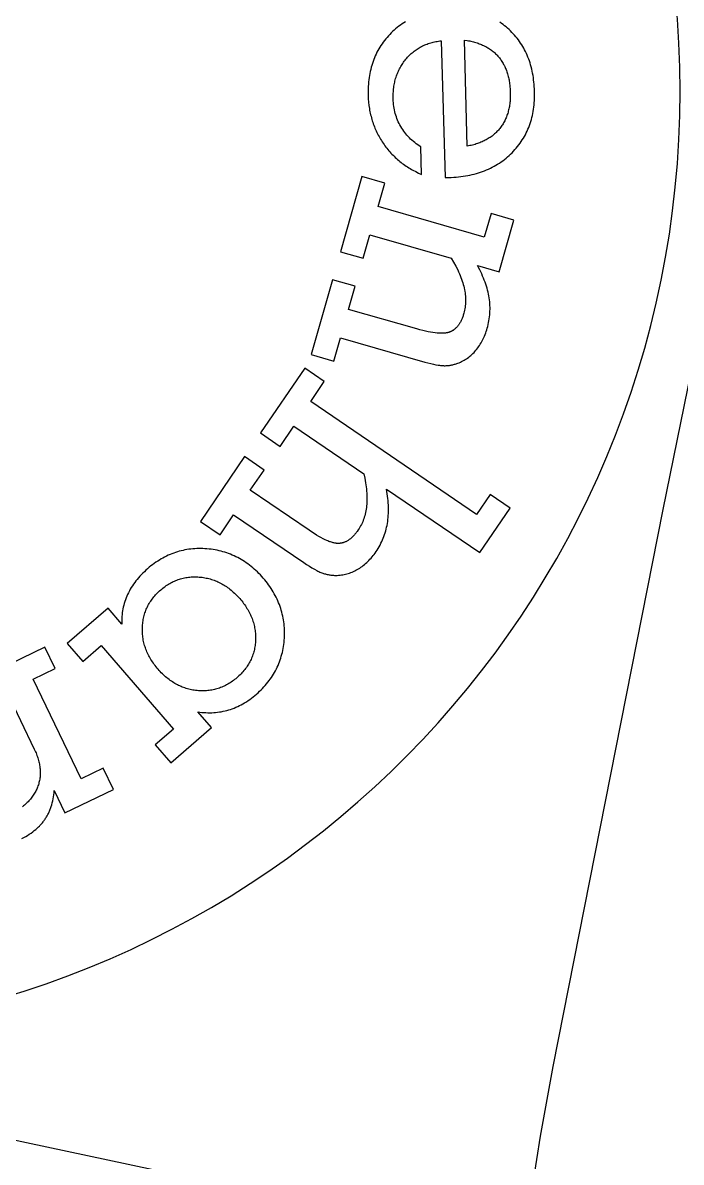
# Model space of a CAD drawing. Extents: x -2485 to -2143, y -68 to 535.
# Drawn here: x -2264 to -2234, y 138.6 to 190.4 of the extents above; entities that cross this region are included whole.
import ezdxf

# ---------------------------------------------------------------- set-up
doc = ezdxf.new("R2010")
doc.units = 0
doc.layers.add('Contorno', color=5, linetype='Continuous', true_color=0x0000ff)
doc.layers.add('Linha', color=1, linetype='Continuous')

msp = doc.modelspace()

# ---------------------------------------------------------------- linework, layer by layer
at = {"layer": 'Contorno'}
for points in [[(-2229.563, 194.266), (-2234.855, 168.283), (-2239.861, 142.927), (-2240.431, 139.759), (-2240.931, 136.576)], [(-2252.286, 137), (-2293.048, 145.695), (-2292.446, 131.129)]]:
    msp.add_lwpolyline(points, dxfattribs=at)
msp.add_arc((-2277.071, 187.311), 43, 270.6662, 89.3338, dxfattribs=at)
at = {"layer": 'Linha'}
for points in [[(-2246.568, 190.472), (-2246.645, 190.424), (-2246.721, 190.374), (-2246.796, 190.322), (-2246.869, 190.268), (-2246.941, 190.212), (-2247.012, 190.154), (-2247.081, 190.093), (-2247.149, 190.031), (-2247.215, 189.967), (-2247.28, 189.901), (-2247.343, 189.833), (-2247.404, 189.764), (-2247.463, 189.694), (-2247.52, 189.622), (-2247.575, 189.55), (-2247.628, 189.476), (-2247.678, 189.4), (-2247.727, 189.324), (-2247.773, 189.246), (-2247.818, 189.167), (-2247.86, 189.087), (-2247.9, 189.006), (-2247.938, 188.923), (-2247.974, 188.839), (-2248.008, 188.754), (-2248.039, 188.668), (-2248.069, 188.58), (-2248.096, 188.492), (-2248.122, 188.402), (-2248.145, 188.31), (-2248.166, 188.218), (-2248.185, 188.124), (-2248.202, 188.029), (-2248.217, 187.933), (-2248.23, 187.835), (-2248.241, 187.737), (-2248.249, 187.637), (-2248.256, 187.535), (-2248.26, 187.433), (-2248.263, 187.329), (-2248.263, 187.225), (-2248.261, 187.118), (-2248.254, 186.967), (-2248.243, 186.818), (-2248.227, 186.671), (-2248.206, 186.526), (-2248.193, 186.454), (-2248.18, 186.383), (-2248.165, 186.313), (-2248.149, 186.243), (-2248.132, 186.173), (-2248.114, 186.104), (-2248.094, 186.035), (-2248.074, 185.967), (-2248.052, 185.9), (-2248.029, 185.833), (-2248.005, 185.766), (-2247.979, 185.7), (-2247.952, 185.635), (-2247.925, 185.57), (-2247.895, 185.505), (-2247.865, 185.441), (-2247.834, 185.378), (-2247.801, 185.315), (-2247.767, 185.253), (-2247.732, 185.191), (-2247.696, 185.13), (-2247.658, 185.069), (-2247.62, 185.009), (-2247.58, 184.949), (-2247.539, 184.89), (-2247.497, 184.832), (-2247.455, 184.775), (-2247.411, 184.719), (-2247.367, 184.663), (-2247.321, 184.609), (-2247.275, 184.556), (-2247.228, 184.503), (-2247.18, 184.452), (-2247.131, 184.402), (-2247.081, 184.352), (-2247.031, 184.303), (-2246.979, 184.256), (-2246.927, 184.209), (-2246.873, 184.163), (-2246.819, 184.118), (-2246.764, 184.075), (-2246.708, 184.032), (-2246.651, 183.99), (-2246.594, 183.949), (-2246.535, 183.908), (-2246.475, 183.869), (-2246.415, 183.831), (-2246.354, 183.794), (-2246.292, 183.757), (-2246.228, 183.722), (-2246.1, 183.654), (-2245.967, 183.59), (-2245.831, 183.53), (-2245.866, 184.786), (-2245.938, 184.831)], [(-2245.938, 184.831), (-2246.008, 184.877), (-2246.076, 184.925), (-2246.142, 184.975), (-2246.206, 185.027), (-2246.268, 185.08), (-2246.328, 185.135), (-2246.386, 185.192), (-2246.442, 185.25), (-2246.496, 185.31), (-2246.548, 185.372), (-2246.598, 185.436), (-2246.646, 185.501), (-2246.691, 185.568), (-2246.735, 185.637), (-2246.777, 185.707), (-2246.817, 185.779), (-2246.854, 185.851), (-2246.889, 185.925), (-2246.921, 185.999), (-2246.951, 186.074), (-2246.978, 186.15), (-2247.004, 186.227), (-2247.026, 186.305), (-2247.047, 186.383), (-2247.065, 186.463), (-2247.08, 186.543), (-2247.093, 186.625), (-2247.104, 186.707), (-2247.113, 186.79), (-2247.118, 186.874), (-2247.122, 186.958), (-2247.123, 187.025), (-2247.123, 187.092), (-2247.122, 187.158), (-2247.12, 187.223), (-2247.116, 187.287), (-2247.111, 187.351), (-2247.105, 187.414), (-2247.097, 187.477), (-2247.089, 187.538), (-2247.079, 187.599), (-2247.068, 187.66), (-2247.055, 187.719), (-2247.042, 187.779), (-2247.027, 187.837), (-2247.011, 187.895), (-2246.993, 187.952), (-2246.975, 188.008), (-2246.955, 188.064), (-2246.934, 188.119), (-2246.912, 188.173), (-2246.888, 188.226), (-2246.863, 188.279), (-2246.837, 188.332), (-2246.81, 188.383), (-2246.782, 188.434), (-2246.752, 188.484), (-2246.721, 188.534), (-2246.689, 188.583), (-2246.655, 188.631), (-2246.621, 188.679), (-2246.585, 188.725), (-2246.548, 188.772), (-2246.509, 188.817), (-2246.47, 188.861), (-2246.431, 188.904), (-2246.39, 188.945), (-2246.349, 188.985), (-2246.307, 189.024), (-2246.264, 189.062), (-2246.22, 189.099), (-2246.176, 189.134), (-2246.13, 189.168), (-2246.084, 189.201), (-2246.037, 189.233), (-2245.99, 189.264), (-2245.941, 189.293), (-2245.892, 189.321), (-2245.842, 189.348), (-2245.791, 189.373), (-2245.74, 189.398), (-2245.687, 189.421), (-2245.634, 189.443), (-2245.58, 189.463), (-2245.525, 189.483), (-2245.47, 189.501), (-2245.414, 189.518), (-2245.356, 189.534), (-2245.299, 189.548), (-2245.24, 189.561), (-2245.18, 189.574), (-2245.12, 189.584), (-2245.059, 189.594), (-2244.997, 189.602), (-2244.934, 189.609), (-2244.762, 183.383), (-2244.594, 183.388), (-2244.481, 183.392), (-2244.37, 183.398), (-2244.26, 183.406), (-2244.151, 183.416), (-2244.045, 183.429), (-2243.939, 183.443), (-2243.835, 183.459), (-2243.733, 183.477), (-2243.632, 183.497), (-2243.532, 183.52), (-2243.434, 183.544), (-2243.338, 183.57), (-2243.242, 183.598), (-2243.149, 183.629), (-2243.056, 183.661), (-2242.966, 183.695), (-2242.876, 183.732), (-2242.789, 183.77), (-2242.702, 183.81), (-2242.617, 183.853), (-2242.534, 183.897), (-2242.452, 183.943), (-2242.371, 183.992), (-2242.292, 184.042), (-2242.215, 184.094), (-2242.138, 184.149), (-2242.064, 184.205), (-2241.991, 184.264), (-2241.919, 184.324), (-2241.849, 184.387), (-2241.78, 184.451), (-2241.712, 184.518), (-2241.647, 184.586), (-2241.583, 184.655), (-2241.522, 184.726), (-2241.463, 184.797), (-2241.406, 184.87), (-2241.352, 184.945), (-2241.299, 185.02), (-2241.249, 185.097), (-2241.201, 185.175), (-2241.155, 185.254), (-2241.111, 185.335), (-2241.069, 185.417), (-2241.03, 185.5), (-2240.993, 185.584), (-2240.958, 185.669), (-2240.925, 185.756), (-2240.894, 185.844), (-2240.865, 185.933), (-2240.839, 186.024), (-2240.815, 186.115), (-2240.793, 186.208), (-2240.773, 186.303), (-2240.755, 186.398), (-2240.74, 186.495), (-2240.726, 186.592), (-2240.715, 186.692), (-2240.706, 186.792), (-2240.699, 186.894), (-2240.695, 186.997), (-2240.692, 187.101), (-2240.692, 187.206), (-2240.694, 187.313), (-2240.698, 187.42), (-2240.704, 187.526), (-2240.711, 187.631), (-2240.721, 187.734), (-2240.733, 187.836), (-2240.747, 187.936), (-2240.762, 188.036), (-2240.78, 188.133), (-2240.799, 188.229), (-2240.821, 188.324), (-2240.844, 188.418), (-2240.87, 188.51), (-2240.897, 188.601), (-2240.926, 188.69), (-2240.957, 188.778), (-2240.991, 188.864), (-2241.026, 188.949), (-2241.063, 189.033), (-2241.102, 189.115), (-2241.143, 189.196), (-2241.185, 189.275), (-2241.23, 189.353), (-2241.277, 189.43), (-2241.326, 189.505), (-2241.376, 189.579), (-2241.429, 189.652), (-2241.483, 189.723), (-2241.54, 189.792), (-2241.598, 189.861), (-2241.659, 189.927), (-2241.721, 189.993), (-2241.785, 190.057), (-2241.851, 190.119), (-2241.918, 190.179), (-2241.986, 190.238), (-2242.056, 190.294), (-2242.127, 190.348), (-2242.199, 190.4), (-2242.272, 190.45)], [(-2243.885, 189.639), (-2243.763, 189.621), (-2243.703, 189.611), (-2243.644, 189.6), (-2243.586, 189.588), (-2243.529, 189.575), (-2243.473, 189.561), (-2243.418, 189.546), (-2243.363, 189.53), (-2243.31, 189.513), (-2243.257, 189.496), (-2243.205, 189.477), (-2243.155, 189.458), (-2243.105, 189.437), (-2243.056, 189.416), (-2243.008, 189.394), (-2242.96, 189.37), (-2242.914, 189.346), (-2242.868, 189.321), (-2242.824, 189.295), (-2242.78, 189.268), (-2242.737, 189.24), (-2242.696, 189.212), (-2242.655, 189.182), (-2242.615, 189.151), (-2242.575, 189.12), (-2242.537, 189.087), (-2242.5, 189.054), (-2242.463, 189.019), (-2242.428, 188.984), (-2242.393, 188.948), (-2242.359, 188.911), (-2242.326, 188.872), (-2242.294, 188.834), (-2242.263, 188.794), (-2242.233, 188.753), (-2242.204, 188.712), (-2242.177, 188.67), (-2242.15, 188.627), (-2242.124, 188.583), (-2242.099, 188.538), (-2242.075, 188.493), (-2242.052, 188.446), (-2242.03, 188.399), (-2242.009, 188.351), (-2241.988, 188.302), (-2241.969, 188.253), (-2241.951, 188.202), (-2241.934, 188.151), (-2241.918, 188.099), (-2241.903, 188.046), (-2241.889, 187.992), (-2241.876, 187.938), (-2241.864, 187.882), (-2241.852, 187.826), (-2241.842, 187.769), (-2241.833, 187.711), (-2241.825, 187.652), (-2241.818, 187.592), (-2241.812, 187.532), (-2241.802, 187.409), (-2241.797, 187.282), (-2241.795, 187.155), (-2241.798, 187.032), (-2241.801, 186.971), (-2241.804, 186.911), (-2241.809, 186.852), (-2241.815, 186.794), (-2241.822, 186.736), (-2241.83, 186.679), (-2241.839, 186.623), (-2241.85, 186.568), (-2241.861, 186.513), (-2241.873, 186.46), (-2241.886, 186.407), (-2241.9, 186.355), (-2241.915, 186.303), (-2241.932, 186.253), (-2241.949, 186.203), (-2241.967, 186.154), (-2241.987, 186.105), (-2242.007, 186.058), (-2242.029, 186.011), (-2242.051, 185.965), (-2242.075, 185.92), (-2242.099, 185.875), (-2242.125, 185.832), (-2242.151, 185.789), (-2242.179, 185.747), (-2242.208, 185.705), (-2242.237, 185.665), (-2242.268, 185.625), (-2242.3, 185.586), (-2242.332, 185.548), (-2242.366, 185.511), (-2242.401, 185.474), (-2242.436, 185.439), (-2242.472, 185.404), (-2242.51, 185.371), (-2242.548, 185.338), (-2242.587, 185.306), (-2242.628, 185.275), (-2242.669, 185.244), (-2242.711, 185.215), (-2242.754, 185.187), (-2242.798, 185.159), (-2242.843, 185.133), (-2242.889, 185.107), (-2242.936, 185.082), (-2242.983, 185.058), (-2243.032, 185.035), (-2243.082, 185.012), (-2243.132, 184.991), (-2243.184, 184.97), (-2243.237, 184.951), (-2243.29, 184.932), (-2243.344, 184.914), (-2243.4, 184.897), (-2243.456, 184.881), (-2243.513, 184.866), (-2243.571, 184.851), (-2243.631, 184.838), (-2243.752, 184.814), (-2243.885, 189.639)], [(-2249.522, 180.011), (-2248.484, 179.714), (-2248.178, 180.782), (-2244.48, 179.723), (-2244.373, 179.538), (-2244.276, 179.357), (-2244.188, 179.18), (-2244.148, 179.093), (-2244.11, 179.007), (-2244.075, 178.923), (-2244.042, 178.839), (-2244.011, 178.757), (-2243.983, 178.675), (-2243.957, 178.595), (-2243.934, 178.515), (-2243.913, 178.437), (-2243.894, 178.36), (-2243.878, 178.283), (-2243.864, 178.208), (-2243.852, 178.132), (-2243.843, 178.058), (-2243.836, 177.984), (-2243.831, 177.91), (-2243.829, 177.837), (-2243.828, 177.765), (-2243.831, 177.694), (-2243.835, 177.622), (-2243.842, 177.552), (-2243.85, 177.482), (-2243.862, 177.413), (-2243.875, 177.344), (-2243.891, 177.276), (-2243.909, 177.209), (-2243.934, 177.128), (-2243.947, 177.088), (-2243.96, 177.05), (-2243.974, 177.013), (-2243.989, 176.977), (-2244.004, 176.942), (-2244.019, 176.907), (-2244.035, 176.874), (-2244.051, 176.841), (-2244.068, 176.81), (-2244.085, 176.779), (-2244.102, 176.75), (-2244.12, 176.721), (-2244.139, 176.693), (-2244.158, 176.666), (-2244.178, 176.64), (-2244.198, 176.615), (-2244.218, 176.591), (-2244.239, 176.568), (-2244.26, 176.546), (-2244.282, 176.525), (-2244.304, 176.505), (-2244.327, 176.485), (-2244.35, 176.467), (-2244.362, 176.458), (-2244.374, 176.45), (-2244.386, 176.441), (-2244.398, 176.433), (-2244.41, 176.425), (-2244.422, 176.418), (-2244.435, 176.41), (-2244.447, 176.403), (-2244.46, 176.396), (-2244.473, 176.389), (-2244.486, 176.383), (-2244.499, 176.377), (-2244.512, 176.371), (-2244.525, 176.365), (-2244.539, 176.359), (-2244.553, 176.354), (-2244.567, 176.349), (-2244.581, 176.344), (-2244.596, 176.34), (-2244.611, 176.335), (-2244.626, 176.331), (-2244.642, 176.327), (-2244.658, 176.324), (-2244.675, 176.32), (-2244.708, 176.314), (-2244.744, 176.309), (-2244.78, 176.305), (-2244.818, 176.302), (-2244.857, 176.3), (-2244.897, 176.299), (-2244.938, 176.299), (-2244.981, 176.299), (-2245.025, 176.301), (-2245.071, 176.304), (-2245.118, 176.307), (-2245.215, 176.317), (-2245.317, 176.331), (-2245.425, 176.349), (-2245.538, 176.371), (-2245.656, 176.396), (-2245.78, 176.426), (-2245.908, 176.459), (-2246.042, 176.496), (-2249.15, 177.386), (-2248.848, 178.439), (-2249.887, 178.737), (-2250.861, 175.334), (-2249.823, 175.037), (-2249.521, 176.09), (-2245.684, 174.991), (-2245.546, 174.953), (-2245.416, 174.92), (-2245.293, 174.892), (-2245.179, 174.868), (-2245.072, 174.85), (-2245.022, 174.843), (-2244.973, 174.837), (-2244.927, 174.832), (-2244.882, 174.829), (-2244.839, 174.826), (-2244.799, 174.825), (-2244.759, 174.825), (-2244.72, 174.826), (-2244.68, 174.828), (-2244.641, 174.831), (-2244.602, 174.835), (-2244.563, 174.839), (-2244.525, 174.845), (-2244.486, 174.851), (-2244.448, 174.859), (-2244.41, 174.867), (-2244.372, 174.876), (-2244.334, 174.887), (-2244.297, 174.898), (-2244.259, 174.91), (-2244.222, 174.923), (-2244.185, 174.937), (-2244.125, 174.96), (-2244.067, 174.985), (-2244.009, 175.012), (-2243.953, 175.041), (-2243.897, 175.072), (-2243.843, 175.104), (-2243.79, 175.138), (-2243.738, 175.174), (-2243.686, 175.212), (-2243.636, 175.251), (-2243.588, 175.292), (-2243.54, 175.335), (-2243.493, 175.38), (-2243.447, 175.427), (-2243.403, 175.475), (-2243.359, 175.525), (-2243.317, 175.577), (-2243.276, 175.63), (-2243.236, 175.684), (-2243.198, 175.741), (-2243.161, 175.798), (-2243.126, 175.857), (-2243.091, 175.918), (-2243.059, 175.98), (-2243.027, 176.043), (-2242.997, 176.108), (-2242.968, 176.175), (-2242.941, 176.243), (-2242.915, 176.312), (-2242.89, 176.383), (-2242.867, 176.455), (-2242.845, 176.529), (-2242.821, 176.615), (-2242.8, 176.701), (-2242.782, 176.786), (-2242.765, 176.872), (-2242.752, 176.958), (-2242.74, 177.044), (-2242.731, 177.131), (-2242.724, 177.217), (-2242.72, 177.303), (-2242.718, 177.39), (-2242.718, 177.476), (-2242.721, 177.563), (-2242.726, 177.65), (-2242.734, 177.737), (-2242.744, 177.823), (-2242.756, 177.91), (-2242.771, 177.998), (-2242.788, 178.086), (-2242.807, 178.174), (-2242.829, 178.263), (-2242.854, 178.353), (-2242.881, 178.444), (-2242.91, 178.535), (-2242.942, 178.626), (-2242.977, 178.718), (-2243.014, 178.811), (-2243.053, 178.905), (-2243.095, 178.999), (-2243.139, 179.094), (-2243.186, 179.189), (-2243.235, 179.285), (-2243.287, 179.381), (-2242.307, 179.101), (-2241.635, 181.451), (-2242.673, 181.748), (-2242.979, 180.68), (-2247.811, 182.063), (-2247.505, 183.131), (-2248.544, 183.429), (-2249.522, 180.011)], [(-2252.26, 171.154), (-2251.635, 172.072), (-2248.456, 169.907), (-2248.413, 169.7), (-2248.378, 169.5), (-2248.351, 169.307), (-2248.34, 169.213), (-2248.331, 169.12), (-2248.324, 169.03), (-2248.32, 168.941), (-2248.317, 168.853), (-2248.316, 168.768), (-2248.317, 168.684), (-2248.32, 168.601), (-2248.325, 168.521), (-2248.332, 168.442), (-2248.341, 168.365), (-2248.352, 168.288), (-2248.365, 168.213), (-2248.38, 168.14), (-2248.397, 168.067), (-2248.416, 167.996), (-2248.436, 167.926), (-2248.459, 167.857), (-2248.484, 167.789), (-2248.511, 167.723), (-2248.54, 167.657), (-2248.571, 167.593), (-2248.604, 167.53), (-2248.639, 167.469), (-2248.676, 167.408), (-2248.715, 167.349), (-2248.763, 167.28), (-2248.788, 167.247), (-2248.813, 167.215), (-2248.838, 167.184), (-2248.863, 167.154), (-2248.888, 167.125), (-2248.913, 167.097), (-2248.938, 167.07), (-2248.964, 167.045), (-2248.989, 167.02), (-2249.015, 166.996), (-2249.041, 166.973), (-2249.067, 166.952), (-2249.093, 166.931), (-2249.12, 166.911), (-2249.146, 166.893), (-2249.172, 166.875), (-2249.199, 166.858), (-2249.226, 166.843), (-2249.253, 166.828), (-2249.28, 166.815), (-2249.307, 166.803), (-2249.335, 166.791), (-2249.362, 166.781), (-2249.376, 166.776), (-2249.39, 166.771), (-2249.403, 166.767), (-2249.417, 166.763), (-2249.431, 166.759), (-2249.445, 166.756), (-2249.459, 166.753), (-2249.473, 166.75), (-2249.487, 166.747), (-2249.501, 166.744), (-2249.515, 166.742), (-2249.53, 166.74), (-2249.544, 166.738), (-2249.558, 166.737), (-2249.572, 166.736), (-2249.587, 166.735), (-2249.602, 166.735), (-2249.617, 166.734), (-2249.632, 166.735), (-2249.648, 166.735), (-2249.663, 166.736), (-2249.679, 166.737), (-2249.696, 166.739), (-2249.712, 166.74), (-2249.729, 166.743), (-2249.746, 166.745), (-2249.78, 166.751), (-2249.816, 166.758), (-2249.852, 166.767), (-2249.889, 166.777), (-2249.928, 166.788), (-2249.967, 166.801), (-2250.007, 166.815), (-2250.048, 166.83), (-2250.091, 166.847), (-2250.134, 166.865), (-2250.223, 166.905), (-2250.315, 166.95), (-2250.412, 167.001), (-2250.512, 167.056), (-2250.616, 167.118), (-2250.724, 167.184), (-2250.835, 167.256), (-2250.95, 167.333), (-2253.623, 169.153), (-2252.993, 170.077), (-2253.886, 170.685), (-2255.891, 167.741), (-2254.998, 167.133), (-2254.382, 168.038), (-2251.19, 165.865), (-2251.059, 165.777), (-2250.934, 165.697), (-2250.816, 165.625), (-2250.705, 165.561), (-2250.6, 165.505), (-2250.551, 165.48), (-2250.503, 165.457), (-2250.456, 165.435), (-2250.411, 165.416), (-2250.368, 165.399), (-2250.327, 165.384), (-2250.286, 165.37), (-2250.245, 165.357), (-2250.204, 165.345), (-2250.164, 165.334), (-2250.123, 165.324), (-2250.082, 165.316), (-2250.041, 165.308), (-2249.999, 165.301), (-2249.958, 165.295), (-2249.917, 165.29), (-2249.876, 165.286), (-2249.834, 165.284), (-2249.793, 165.282), (-2249.751, 165.281), (-2249.71, 165.281), (-2249.668, 165.282), (-2249.604, 165.286), (-2249.54, 165.292), (-2249.477, 165.299), (-2249.415, 165.309), (-2249.352, 165.32), (-2249.291, 165.334), (-2249.23, 165.349), (-2249.169, 165.367), (-2249.109, 165.386), (-2249.049, 165.408), (-2248.99, 165.431), (-2248.931, 165.457), (-2248.873, 165.484), (-2248.815, 165.514), (-2248.758, 165.545), (-2248.701, 165.579), (-2248.645, 165.614), (-2248.59, 165.652), (-2248.535, 165.691), (-2248.482, 165.731), (-2248.429, 165.774), (-2248.377, 165.818), (-2248.326, 165.865), (-2248.276, 165.913), (-2248.226, 165.963), (-2248.178, 166.014), (-2248.13, 166.068), (-2248.083, 166.123), (-2248.037, 166.18), (-2247.992, 166.239), (-2247.948, 166.299), (-2247.904, 166.362), (-2247.855, 166.436), (-2247.808, 166.511), (-2247.764, 166.586), (-2247.721, 166.663), (-2247.681, 166.74), (-2247.643, 166.818), (-2247.608, 166.897), (-2247.574, 166.977), (-2247.543, 167.058), (-2247.514, 167.139), (-2247.487, 167.221), (-2247.463, 167.305), (-2247.44, 167.389), (-2247.42, 167.473), (-2247.402, 167.559), (-2247.387, 167.645), (-2247.373, 167.733), (-2247.362, 167.822), (-2247.353, 167.912), (-2247.346, 168.004), (-2247.341, 168.097), (-2247.338, 168.191), (-2247.338, 168.287), (-2247.339, 168.384), (-2247.343, 168.482), (-2247.349, 168.582), (-2247.357, 168.683), (-2247.367, 168.785), (-2247.38, 168.889), (-2247.394, 168.994), (-2247.411, 169.101), (-2247.43, 169.209), (-2243.187, 166.32), (-2241.807, 168.346), (-2242.719, 168.967), (-2243.34, 168.055), (-2250.876, 173.187), (-2250.255, 174.099), (-2251.148, 174.707), (-2253.153, 171.762), (-2252.26, 171.154)], [(-2255.387, 158.359), (-2256.004, 159.072), (-2255.912, 159.059), (-2255.821, 159.048), (-2255.73, 159.04), (-2255.64, 159.035), (-2255.551, 159.032), (-2255.462, 159.031), (-2255.374, 159.033), (-2255.286, 159.037), (-2255.199, 159.044), (-2255.112, 159.053), (-2255.026, 159.065), (-2254.941, 159.079), (-2254.856, 159.095), (-2254.772, 159.114), (-2254.688, 159.135), (-2254.605, 159.159), (-2254.522, 159.185), (-2254.44, 159.214), (-2254.358, 159.245), (-2254.277, 159.279), (-2254.197, 159.315), (-2254.116, 159.353), (-2254.037, 159.394), (-2253.958, 159.438), (-2253.879, 159.484), (-2253.802, 159.532), (-2253.724, 159.583), (-2253.647, 159.637), (-2253.571, 159.693), (-2253.495, 159.751), (-2253.42, 159.812), (-2253.345, 159.875), (-2253.272, 159.94), (-2253.201, 160.005), (-2253.133, 160.072), (-2253.067, 160.139), (-2253.002, 160.207), (-2252.94, 160.277), (-2252.88, 160.347), (-2252.822, 160.418), (-2252.767, 160.491), (-2252.713, 160.564), (-2252.662, 160.638), (-2252.612, 160.713), (-2252.565, 160.789), (-2252.52, 160.866), (-2252.477, 160.945), (-2252.436, 161.024), (-2252.398, 161.104), (-2252.361, 161.185), (-2252.327, 161.267), (-2252.295, 161.35), (-2252.264, 161.434), (-2252.236, 161.519), (-2252.211, 161.604), (-2252.187, 161.691), (-2252.165, 161.779), (-2252.146, 161.868), (-2252.128, 161.958), (-2252.113, 162.049), (-2252.1, 162.14), (-2252.089, 162.233), (-2252.08, 162.327), (-2252.074, 162.421), (-2252.069, 162.516), (-2252.067, 162.61), (-2252.067, 162.704), (-2252.069, 162.797), (-2252.073, 162.89), (-2252.08, 162.981), (-2252.089, 163.073), (-2252.1, 163.163), (-2252.113, 163.253), (-2252.129, 163.342), (-2252.146, 163.431), (-2252.166, 163.519), (-2252.189, 163.607), (-2252.213, 163.694), (-2252.24, 163.78), (-2252.268, 163.866), (-2252.299, 163.951), (-2252.333, 164.035), (-2252.368, 164.119), (-2252.406, 164.202), (-2252.446, 164.285), (-2252.488, 164.367), (-2252.533, 164.449), (-2252.579, 164.529), (-2252.628, 164.61), (-2252.679, 164.689), (-2252.732, 164.768), (-2252.788, 164.847), (-2252.846, 164.924), (-2252.906, 165.002), (-2252.968, 165.078), (-2253.032, 165.154), (-2253.098, 165.229), (-2253.165, 165.301), (-2253.233, 165.371), (-2253.302, 165.44), (-2253.371, 165.506), (-2253.442, 165.57), (-2253.513, 165.632), (-2253.586, 165.691), (-2253.659, 165.749), (-2253.733, 165.804), (-2253.808, 165.858), (-2253.884, 165.909), (-2253.961, 165.958), (-2254.039, 166.005), (-2254.117, 166.05), (-2254.197, 166.093), (-2254.277, 166.133), (-2254.359, 166.172), (-2254.441, 166.208), (-2254.524, 166.243), (-2254.608, 166.275), (-2254.693, 166.305), (-2254.779, 166.333), (-2254.866, 166.359), (-2254.954, 166.382), (-2255.042, 166.404), (-2255.132, 166.423), (-2255.222, 166.441), (-2255.313, 166.456), (-2255.406, 166.469), (-2255.499, 166.48), (-2255.593, 166.489), (-2255.687, 166.495), (-2255.781, 166.5), (-2255.873, 166.502), (-2255.966, 166.502), (-2256.057, 166.499), (-2256.148, 166.495), (-2256.239, 166.488), (-2256.328, 166.479), (-2256.418, 166.467), (-2256.506, 166.454), (-2256.594, 166.438), (-2256.681, 166.42), (-2256.768, 166.399), (-2256.854, 166.377), (-2256.939, 166.352), (-2257.023, 166.325), (-2257.108, 166.295), (-2257.191, 166.264), (-2257.274, 166.23), (-2257.356, 166.194), (-2257.437, 166.155), (-2257.518, 166.115), (-2257.598, 166.072), (-2257.678, 166.027), (-2257.757, 165.979), (-2257.835, 165.93), (-2257.913, 165.878), (-2257.99, 165.824), (-2258.066, 165.767), (-2258.142, 165.709), (-2258.217, 165.648), (-2258.292, 165.585), (-2258.367, 165.518), (-2258.44, 165.45), (-2258.511, 165.381), (-2258.579, 165.312), (-2258.645, 165.242), (-2258.708, 165.171), (-2258.768, 165.099), (-2258.827, 165.026), (-2258.882, 164.953), (-2258.936, 164.878), (-2258.986, 164.803), (-2259.035, 164.727), (-2259.081, 164.65), (-2259.124, 164.572), (-2259.165, 164.494), (-2259.204, 164.414), (-2259.24, 164.334), (-2259.273, 164.253), (-2259.304, 164.172), (-2259.332, 164.091), (-2259.357, 164.008), (-2259.38, 163.925), (-2259.401, 163.842), (-2259.418, 163.758), (-2259.433, 163.674), (-2259.446, 163.589), (-2259.456, 163.503), (-2259.463, 163.417), (-2259.468, 163.33), (-2259.47, 163.243), (-2259.469, 163.155), (-2259.466, 163.067), (-2260.093, 163.791), (-2261.946, 162.185), (-2261.238, 161.369), (-2260.41, 162.086), (-2257.119, 158.288), (-2257.947, 157.57), (-2257.24, 156.754), (-2255.387, 158.359)], [(-2255.857, 160.026), (-2255.92, 160.029), (-2255.983, 160.033), (-2256.046, 160.039), (-2256.109, 160.046), (-2256.172, 160.055), (-2256.234, 160.065), (-2256.296, 160.076), (-2256.357, 160.089), (-2256.418, 160.104), (-2256.478, 160.12), (-2256.538, 160.138), (-2256.597, 160.157), (-2256.656, 160.178), (-2256.714, 160.2), (-2256.771, 160.223), (-2256.828, 160.248), (-2256.885, 160.275), (-2256.941, 160.303), (-2256.997, 160.333), (-2257.052, 160.364), (-2257.106, 160.396), (-2257.16, 160.431), (-2257.214, 160.466), (-2257.267, 160.503), (-2257.319, 160.542), (-2257.371, 160.582), (-2257.422, 160.623), (-2257.473, 160.667), (-2257.524, 160.711), (-2257.574, 160.757), (-2257.623, 160.805), (-2257.672, 160.854), (-2257.72, 160.904), (-2257.768, 160.956), (-2257.815, 161.01), (-2257.861, 161.064), (-2257.906, 161.119), (-2257.949, 161.174), (-2257.991, 161.229), (-2258.031, 161.285), (-2258.07, 161.341), (-2258.107, 161.397), (-2258.142, 161.454), (-2258.176, 161.511), (-2258.208, 161.568), (-2258.239, 161.626), (-2258.268, 161.683), (-2258.296, 161.742), (-2258.322, 161.8), (-2258.347, 161.859), (-2258.37, 161.918), (-2258.392, 161.977), (-2258.412, 162.037), (-2258.43, 162.097), (-2258.447, 162.157), (-2258.462, 162.218), (-2258.476, 162.279), (-2258.489, 162.34), (-2258.499, 162.402), (-2258.508, 162.463), (-2258.516, 162.526), (-2258.522, 162.588), (-2258.527, 162.651), (-2258.53, 162.714), (-2258.531, 162.777), (-2258.531, 162.841), (-2258.53, 162.905), (-2258.526, 162.969), (-2258.522, 163.032), (-2258.516, 163.094), (-2258.508, 163.156), (-2258.499, 163.217), (-2258.489, 163.278), (-2258.477, 163.338), (-2258.463, 163.397), (-2258.448, 163.456), (-2258.432, 163.513), (-2258.414, 163.571), (-2258.395, 163.627), (-2258.374, 163.683), (-2258.352, 163.738), (-2258.328, 163.793), (-2258.303, 163.847), (-2258.276, 163.9), (-2258.248, 163.952), (-2258.218, 164.004), (-2258.187, 164.056), (-2258.154, 164.106), (-2258.12, 164.156), (-2258.085, 164.205), (-2258.048, 164.254), (-2258.009, 164.302), (-2257.969, 164.349), (-2257.928, 164.396), (-2257.885, 164.442), (-2257.84, 164.487), (-2257.794, 164.532), (-2257.747, 164.575), (-2257.698, 164.619), (-2257.648, 164.661), (-2257.598, 164.702), (-2257.547, 164.741), (-2257.496, 164.778), (-2257.445, 164.814), (-2257.393, 164.849), (-2257.34, 164.882), (-2257.287, 164.913), (-2257.234, 164.943), (-2257.18, 164.971), (-2257.126, 164.998), (-2257.071, 165.023), (-2257.016, 165.046), (-2256.96, 165.068), (-2256.904, 165.089), (-2256.847, 165.108), (-2256.79, 165.125), (-2256.733, 165.141), (-2256.675, 165.155), (-2256.616, 165.168), (-2256.557, 165.179), (-2256.498, 165.189), (-2256.438, 165.197), (-2256.378, 165.204), (-2256.318, 165.209), (-2256.257, 165.212), (-2256.195, 165.214), (-2256.133, 165.214), (-2256.071, 165.213), (-2256.008, 165.21), (-2255.944, 165.206), (-2255.881, 165.2), (-2255.817, 165.193), (-2255.754, 165.184), (-2255.691, 165.174), (-2255.629, 165.162), (-2255.567, 165.149), (-2255.506, 165.134), (-2255.445, 165.117), (-2255.385, 165.1), (-2255.326, 165.08), (-2255.267, 165.06), (-2255.208, 165.037), (-2255.15, 165.014), (-2255.093, 164.988), (-2255.036, 164.962), (-2254.98, 164.933), (-2254.924, 164.904), (-2254.869, 164.873), (-2254.814, 164.84), (-2254.76, 164.806), (-2254.706, 164.77), (-2254.653, 164.733), (-2254.6, 164.694), (-2254.548, 164.654), (-2254.497, 164.612), (-2254.446, 164.569), (-2254.395, 164.525), (-2254.345, 164.479), (-2254.296, 164.431), (-2254.247, 164.382), (-2254.199, 164.331), (-2254.151, 164.279), (-2254.104, 164.226), (-2254.057, 164.171), (-2254.012, 164.116), (-2253.969, 164.061), (-2253.927, 164.005), (-2253.886, 163.949), (-2253.847, 163.893), (-2253.81, 163.837), (-2253.774, 163.78), (-2253.74, 163.723), (-2253.708, 163.666), (-2253.677, 163.609), (-2253.647, 163.551), (-2253.619, 163.493), (-2253.593, 163.435), (-2253.568, 163.376), (-2253.545, 163.318), (-2253.523, 163.258), (-2253.503, 163.199), (-2253.484, 163.14), (-2253.467, 163.08), (-2253.451, 163.02), (-2253.437, 162.959), (-2253.425, 162.899), (-2253.414, 162.838), (-2253.405, 162.777), (-2253.397, 162.715), (-2253.391, 162.654), (-2253.386, 162.592), (-2253.383, 162.529), (-2253.381, 162.467), (-2253.381, 162.404), (-2253.383, 162.341), (-2253.386, 162.278), (-2253.391, 162.216), (-2253.397, 162.154), (-2253.404, 162.093), (-2253.414, 162.033), (-2253.424, 161.973), (-2253.436, 161.914), (-2253.45, 161.855), (-2253.465, 161.797), (-2253.482, 161.739), (-2253.5, 161.682), (-2253.52, 161.626), (-2253.542, 161.57), (-2253.565, 161.515), (-2253.589, 161.461), (-2253.615, 161.407), (-2253.642, 161.353), (-2253.671, 161.3), (-2253.702, 161.248), (-2253.734, 161.197), (-2253.767, 161.146), (-2253.802, 161.095), (-2253.839, 161.045), (-2253.877, 160.996), (-2253.916, 160.947), (-2253.958, 160.899), (-2254, 160.852), (-2254.044, 160.805), (-2254.09, 160.759), (-2254.137, 160.713), (-2254.186, 160.668), (-2254.236, 160.623), (-2254.286, 160.581), (-2254.336, 160.541), (-2254.387, 160.502), (-2254.438, 160.464), (-2254.49, 160.428), (-2254.542, 160.393), (-2254.594, 160.361), (-2254.647, 160.329), (-2254.7, 160.299), (-2254.754, 160.271), (-2254.808, 160.244), (-2254.863, 160.219), (-2254.918, 160.195), (-2254.973, 160.173), (-2255.029, 160.153), (-2255.085, 160.134), (-2255.142, 160.116), (-2255.199, 160.1), (-2255.257, 160.086), (-2255.315, 160.073), (-2255.374, 160.062), (-2255.433, 160.052), (-2255.492, 160.043), (-2255.552, 160.037), (-2255.612, 160.032), (-2255.673, 160.028), (-2255.734, 160.026), (-2255.795, 160.025), (-2255.857, 160.026)], [(-2263.496, 160.557), (-2262.495, 161.038), (-2262.963, 162.012), (-2266.167, 160.472)], [(-2264.018, 153.304), (-2263.928, 153.351), (-2263.84, 153.4), (-2263.756, 153.451), (-2263.675, 153.502), (-2263.596, 153.555), (-2263.521, 153.61), (-2263.448, 153.665), (-2263.379, 153.722), (-2263.313, 153.781), (-2263.249, 153.841), (-2263.218, 153.871), (-2263.189, 153.902), (-2263.16, 153.933), (-2263.131, 153.964), (-2263.104, 153.996), (-2263.077, 154.028), (-2263.051, 154.06), (-2263.025, 154.093), (-2263.001, 154.126), (-2262.977, 154.16), (-2262.954, 154.193), (-2262.931, 154.228), (-2262.909, 154.263), (-2262.888, 154.298), (-2262.867, 154.334), (-2262.847, 154.37), (-2262.828, 154.407), (-2262.809, 154.444), (-2262.791, 154.482), (-2262.773, 154.52), (-2262.756, 154.559), (-2262.74, 154.599), (-2262.724, 154.638), (-2262.709, 154.679), (-2262.681, 154.761), (-2262.655, 154.845), (-2262.631, 154.931), (-2262.61, 155.02), (-2262.591, 155.11), (-2262.575, 155.202), (-2262.561, 155.296), (-2262.55, 155.393), (-2262.541, 155.491), (-2262.054, 154.476), (-2259.851, 155.534), (-2260.319, 156.508), (-2261.32, 156.027), (-2263.496, 160.557)], [(-2264.698, 159.98), (-2263.447, 157.376), (-2263.42, 157.318), (-2263.394, 157.259), (-2263.369, 157.201), (-2263.346, 157.144), (-2263.325, 157.086), (-2263.304, 157.029), (-2263.286, 156.973), (-2263.269, 156.916), (-2263.253, 156.86), (-2263.239, 156.804), (-2263.226, 156.748), (-2263.215, 156.693), (-2263.205, 156.638), (-2263.196, 156.583), (-2263.19, 156.529), (-2263.184, 156.475), (-2263.18, 156.421), (-2263.178, 156.368), (-2263.177, 156.315), (-2263.177, 156.262), (-2263.179, 156.209), (-2263.183, 156.157), (-2263.188, 156.105), (-2263.194, 156.053), (-2263.202, 156.002), (-2263.211, 155.951), (-2263.222, 155.9), (-2263.234, 155.849), (-2263.248, 155.799), (-2263.263, 155.749), (-2263.28, 155.699), (-2263.298, 155.65), (-2263.318, 155.601), (-2263.338, 155.553), (-2263.361, 155.505), (-2263.384, 155.458), (-2263.409, 155.412), (-2263.435, 155.366), (-2263.463, 155.321), (-2263.492, 155.276), (-2263.522, 155.232), (-2263.554, 155.189), (-2263.587, 155.146), (-2263.621, 155.104), (-2263.656, 155.062), (-2263.693, 155.021), (-2263.732, 154.981), (-2263.771, 154.941), (-2263.812, 154.902), (-2263.855, 154.864), (-2263.898, 154.826), (-2263.943, 154.789), (-2263.99, 154.752)]]:
    msp.add_lwpolyline(points, dxfattribs=at)

doc.saveas('drawing.dxf')
